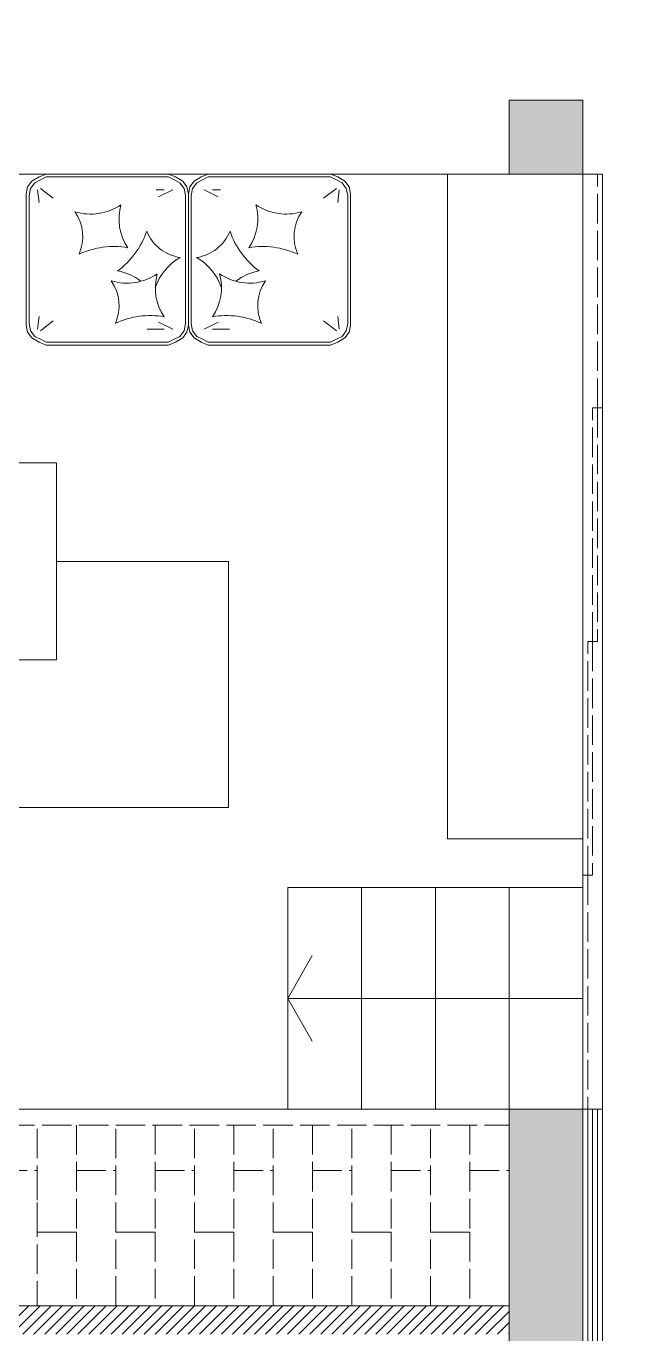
# Model space of a CAD drawing. Header units: millimetres. Extents: x 19901 to 59163, y 13732 to 30178.
# Drawn here: x 24560 to 24806, y 16876 to 17408 of the extents above; entities that cross this region are included whole.
import ezdxf

# ---------------------------------------------------------------- set-up
doc = ezdxf.new("R2010")
doc.units = ezdxf.units.MM
doc.linetypes.add('ACAD_ISO02W100', pattern=[15, 12, -3])
for name, color, linetype, lineweight in [('A-FURN', 8, 'Continuous', 13), ('Pavimentazione esterna', 51, 'Continuous', 15), ('PROIEZIONI', 145, 'Continuous', 13), ('Scale', 5, 'Continuous', 18), ('Vetro', 150, 'Continuous', 15), ('Wall', 255, 'Continuous', 20)]:
    doc.layers.add(name, color=color, linetype=linetype, lineweight=lineweight)

msp = doc.modelspace()

# ---------------------------------------------------------------- hatches: boundary and pattern name
at = {"layer": 'Vetro'}
h = msp.add_hatch(dxfattribs=at)
h.set_pattern_fill('ANSI31', color=4)
h.paths.add_polyline_path([(24756.52, 16887.59), (24386.52, 16887.59), (24386.52, 16876.07), (24756.52, 16876.07)])
at = {"layer": 'Wall'}
h = msp.add_hatch(color=9, dxfattribs=at)
h.dxf.hatch_style = 1
h.paths.add_polyline_path([(24786.52, 17377.56), (24756.52, 17377.56), (24756.52, 17347.56), (24786.52, 17347.56)])
h.paths.add_polyline_path([(24386.52, 17377.56), (24356.52, 17377.56), (24356.52, 17347.56), (24386.52, 17347.56)])
h.paths.add_polyline_path([(23986.52, 17493.2), (23956.52, 17493.2), (23956.52, 17379.07), (23986.52, 17391.63)])
h.paths.add_polyline_path([(24537.67, 17622.42), (23956.52, 17621.91), (23956.52, 17592.56), (23986.52, 17592.56), (24484.5, 17592.56), (24494.48, 17596.74), (24491.77, 17603.2)])
h = msp.add_hatch(color=9, dxfattribs=at)
h.dxf.hatch_style = 1
h.paths.add_polyline_path([(24386.52, 16967.56), (24356.52, 16967.56), (24356.52, 16872.56), (24336.52, 16872.56), (24336.52, 16842.56), (24386.52, 16842.56)])
h.paths.add_polyline_path([(24786.52, 16967.56), (24756.52, 16967.56), (24756.52, 16842.56), (24786.52, 16842.56), (24786.52, 16872.56)])
h.paths.add_polyline_path([(25106.52, 17010.06), (25076.52, 17010.06), (25076.52, 16872.56), (25076.52, 16842.56), (25106.52, 16842.56)])

# ---------------------------------------------------------------- linework, layer by layer
at = {"layer": 'A-FURN'}
for p, q in [((24562.39, 17344.67), (24560.66, 17342.36)), ((24562.39, 17344.67), (24560.66, 17342.36)), ((24563.55, 17344.09), (24561.81, 17341.78)), ((24563.55, 17344.09), (24561.81, 17341.78)), ((24565.29, 17346.41), (24562.39, 17344.67)), ((24565.29, 17346.41), (24562.39, 17344.67)), ((24565.87, 17345.25), (24563.55, 17344.09)), ((24565.87, 17345.25), (24563.55, 17344.09)), ((24568.18, 17347.56), (24565.29, 17346.41)), ((24568.18, 17347.56), (24565.29, 17346.41)), ((24568.18, 17346.41), (24565.87, 17345.25)), ((24568.18, 17346.41), (24565.87, 17345.25)), ((24617.95, 17347.56), (24568.18, 17347.56)), ((24617.95, 17347.56), (24568.18, 17347.56)), ((24617.95, 17346.41), (24568.18, 17346.41)), ((24617.95, 17346.41), (24568.18, 17346.41)), ((24617.95, 17346.41), (24611.37, 17346.41)), ((24617.95, 17346.41), (24611.37, 17346.41)), ((24620.85, 17346.41), (24617.95, 17347.56)), ((24620.85, 17346.41), (24617.95, 17347.56)), ((24620.27, 17345.25), (24617.95, 17346.41)), ((24620.27, 17345.25), (24617.95, 17346.41)), ((24622.58, 17344.09), (24620.27, 17345.25)), ((24622.58, 17344.09), (24620.27, 17345.25)), ((24623.74, 17344.67), (24620.85, 17346.41)), ((24623.74, 17344.67), (24620.85, 17346.41)), ((24624.32, 17341.78), (24622.58, 17344.09)), ((24624.32, 17341.78), (24622.58, 17344.09)), ((24625.48, 17342.36), (24623.74, 17344.67)), ((24625.48, 17342.36), (24623.74, 17344.67)), ((24626.63, 17342.36), (24628.37, 17344.67)), ((24626.63, 17342.36), (24628.37, 17344.67)), ((24627.79, 17341.78), (24629.53, 17344.09)), ((24627.79, 17341.78), (24629.53, 17344.09)), ((24628.37, 17344.67), (24631.27, 17346.41)), ((24628.37, 17344.67), (24631.27, 17346.41)), ((24629.53, 17344.09), (24631.84, 17345.25)), ((24629.53, 17344.09), (24631.84, 17345.25)), ((24631.27, 17346.41), (24634.16, 17347.56)), ((24631.27, 17346.41), (24634.16, 17347.56)), ((24631.84, 17345.25), (24634.16, 17346.41)), ((24631.84, 17345.25), (24634.16, 17346.41)), ((24634.16, 17347.56), (24683.93, 17347.56)), ((24634.16, 17347.56), (24683.93, 17347.56)), ((24634.16, 17346.41), (24640.75, 17346.41)), ((24634.16, 17346.41), (24683.93, 17346.41)), ((24634.16, 17346.41), (24640.75, 17346.41)), ((24634.16, 17346.41), (24683.93, 17346.41)), ((24683.93, 17347.56), (24686.83, 17346.41)), ((24683.93, 17347.56), (24686.83, 17346.41)), ((24683.93, 17346.41), (24686.25, 17345.25)), ((24683.93, 17346.41), (24686.25, 17345.25)), ((24686.25, 17345.25), (24688.56, 17344.09)), ((24686.25, 17345.25), (24688.56, 17344.09)), ((24686.83, 17346.41), (24689.72, 17344.67)), ((24686.83, 17346.41), (24689.72, 17344.67)), ((24688.56, 17344.09), (24690.3, 17341.78)), ((24688.56, 17344.09), (24690.3, 17341.78)), ((24689.72, 17344.67), (24691.46, 17342.36)), ((24689.72, 17344.67), (24691.46, 17342.36)), ((24786.52, 17347.56), (24731.52, 17347.56)), ((24731.52, 17347.56), (24731.52, 17077.4)), ((24560.66, 17342.36), (24560.08, 17339.46)), ((24560.66, 17342.36), (24560.08, 17339.46)), ((24560.08, 17339.46), (24560.08, 17312.84)), ((24560.08, 17339.46), (24560.08, 17312.84)), ((24561.81, 17341.78), (24561.23, 17338.88)), ((24561.81, 17341.78), (24561.23, 17338.88)), ((24561.23, 17338.88), (24561.23, 17312.84)), ((24561.23, 17338.88), (24561.23, 17312.84)), ((24564.71, 17341.2), (24565.29, 17335.99)), ((24564.71, 17341.2), (24565.29, 17335.99)), ((24565.87, 17341.78), (24571.07, 17337.73)), ((24565.87, 17341.78), (24571.07, 17337.73)), ((24616.22, 17341.2), (24612.93, 17341.2)), ((24616.22, 17341.2), (24612.93, 17341.2)), ((24619.69, 17341.2), (24613.9, 17338.3)), ((24619.69, 17341.2), (24613.9, 17338.3)), ((24624.9, 17338.88), (24624.32, 17341.78)), ((24624.9, 17338.88), (24624.32, 17341.78)), ((24624.9, 17312.84), (24624.9, 17338.88)), ((24624.9, 17312.84), (24624.9, 17338.88)), ((24625.48, 17342.36), (24626.06, 17339.46)), ((24625.48, 17342.36), (24626.06, 17339.46)), ((24626.63, 17342.36), (24626.06, 17339.46)), ((24626.63, 17342.36), (24626.06, 17339.46)), ((24626.06, 17339.46), (24626.06, 17312.84)), ((24626.06, 17339.46), (24626.06, 17312.84)), ((24626.06, 17339.46), (24626.06, 17312.84)), ((24626.06, 17339.46), (24626.06, 17312.84)), ((24627.21, 17338.88), (24627.79, 17341.78)), ((24627.21, 17338.88), (24627.79, 17341.78)), ((24627.21, 17312.84), (24627.21, 17338.88)), ((24627.21, 17312.84), (24627.21, 17338.88)), ((24632.42, 17341.2), (24638.21, 17338.3)), ((24632.42, 17341.2), (24638.21, 17338.3)), ((24635.9, 17341.2), (24639.19, 17341.2)), ((24635.9, 17341.2), (24639.19, 17341.2)), ((24686.25, 17341.78), (24681.04, 17337.73)), ((24686.25, 17341.78), (24681.04, 17337.73)), ((24687.4, 17341.2), (24686.83, 17335.99)), ((24687.4, 17341.2), (24686.83, 17335.99)), ((24690.3, 17341.78), (24690.88, 17338.88)), ((24690.3, 17341.78), (24690.88, 17338.88)), ((24690.88, 17338.88), (24690.88, 17312.84)), ((24690.88, 17338.88), (24690.88, 17312.84)), ((24691.46, 17342.36), (24692.03, 17339.46)), ((24692.03, 17339.46), (24692.03, 17286.22)), ((24560.08, 17286.22), (24560.08, 17312.84)), ((24561.23, 17286.79), (24561.23, 17312.84)), ((24561.23, 17286.79), (24561.23, 17312.84)), ((24624.9, 17312.84), (24624.9, 17286.79)), ((24624.9, 17312.84), (24624.9, 17286.79)), ((24626.06, 17286.22), (24626.06, 17312.84)), ((24626.06, 17286.22), (24626.06, 17312.84)), ((24626.06, 17286.22), (24626.06, 17312.84)), ((24626.06, 17286.22), (24626.06, 17312.84)), ((24627.21, 17312.84), (24627.21, 17286.79)), ((24627.21, 17312.84), (24627.21, 17286.79)), ((24690.88, 17286.79), (24690.88, 17312.84)), ((24690.88, 17286.79), (24690.88, 17312.84)), ((24560.66, 17283.32), (24560.08, 17286.22)), ((24560.66, 17283.32), (24560.08, 17286.22)), ((24561.81, 17283.9), (24561.23, 17286.79)), ((24561.81, 17283.9), (24561.23, 17286.79)), ((24564.71, 17284.48), (24565.29, 17289.69)), ((24564.71, 17284.48), (24565.29, 17289.69)), ((24565.87, 17283.9), (24571.07, 17287.95)), ((24565.87, 17283.9), (24571.07, 17287.95)), ((24619.69, 17284.48), (24613.9, 17287.37)), ((24619.69, 17284.48), (24613.9, 17287.37)), ((24624.9, 17286.79), (24624.32, 17283.9)), ((24624.9, 17286.79), (24624.32, 17283.9)), ((24625.48, 17283.32), (24626.06, 17286.22)), ((24625.48, 17283.32), (24626.06, 17286.22)), ((24626.63, 17283.32), (24626.06, 17286.22)), ((24626.63, 17283.32), (24626.06, 17286.22)), ((24627.21, 17286.79), (24627.79, 17283.9)), ((24627.21, 17286.79), (24627.79, 17283.9)), ((24632.42, 17284.48), (24638.21, 17287.37)), ((24632.42, 17284.48), (24638.21, 17287.37)), ((24686.25, 17283.9), (24681.04, 17287.95)), ((24686.25, 17283.9), (24681.04, 17287.95)), ((24687.4, 17284.48), (24686.83, 17289.69)), ((24687.4, 17284.48), (24686.83, 17289.69)), ((24690.3, 17283.9), (24690.88, 17286.79)), ((24690.3, 17283.9), (24690.88, 17286.79)), ((24691.46, 17283.32), (24692.03, 17286.22)), ((24562.39, 17281.01), (24560.66, 17283.32)), ((24562.39, 17281.01), (24560.66, 17283.32)), ((24563.55, 17281.59), (24561.81, 17283.9)), ((24563.55, 17281.59), (24561.81, 17283.9)), ((24565.29, 17279.27), (24562.39, 17281.01)), ((24565.29, 17279.27), (24562.39, 17281.01)), ((24565.87, 17280.43), (24563.55, 17281.59)), ((24565.87, 17280.43), (24563.55, 17281.59)), ((24568.18, 17279.27), (24565.87, 17280.43)), ((24568.18, 17279.27), (24565.87, 17280.43)), ((24616.22, 17284.48), (24609.27, 17284.48)), ((24616.22, 17284.48), (24609.27, 17284.48)), ((24620.27, 17280.43), (24617.95, 17279.27)), ((24620.27, 17280.43), (24617.95, 17279.27)), ((24622.58, 17281.59), (24620.27, 17280.43)), ((24622.58, 17281.59), (24620.27, 17280.43)), ((24623.74, 17281.01), (24620.85, 17279.27)), ((24623.74, 17281.01), (24620.85, 17279.27)), ((24624.32, 17283.9), (24622.58, 17281.59)), ((24624.32, 17283.9), (24622.58, 17281.59)), ((24625.48, 17283.32), (24623.74, 17281.01)), ((24625.48, 17283.32), (24623.74, 17281.01)), ((24626.63, 17283.32), (24628.37, 17281.01)), ((24626.63, 17283.32), (24628.37, 17281.01)), ((24627.79, 17283.9), (24629.53, 17281.59)), ((24627.79, 17283.9), (24629.53, 17281.59)), ((24628.37, 17281.01), (24631.27, 17279.27)), ((24628.37, 17281.01), (24631.27, 17279.27)), ((24629.53, 17281.59), (24631.84, 17280.43)), ((24629.53, 17281.59), (24631.84, 17280.43)), ((24631.84, 17280.43), (24634.16, 17279.27)), ((24631.84, 17280.43), (24634.16, 17279.27)), ((24635.9, 17284.48), (24642.84, 17284.48)), ((24635.9, 17284.48), (24642.84, 17284.48)), ((24683.93, 17279.27), (24686.25, 17280.43)), ((24683.93, 17279.27), (24686.25, 17280.43)), ((24686.25, 17280.43), (24688.56, 17281.59)), ((24686.25, 17280.43), (24688.56, 17281.59)), ((24686.83, 17279.27), (24689.72, 17281.01)), ((24686.83, 17279.27), (24689.72, 17281.01)), ((24688.56, 17281.59), (24690.3, 17283.9)), ((24688.56, 17281.59), (24690.3, 17283.9)), ((24689.72, 17281.01), (24691.46, 17283.32)), ((24689.72, 17281.01), (24691.46, 17283.32)), ((24568.18, 17278.11), (24565.29, 17279.27)), ((24568.18, 17278.11), (24565.29, 17279.27)), ((24617.95, 17279.27), (24568.18, 17279.27)), ((24617.95, 17279.27), (24568.18, 17279.27)), ((24617.95, 17278.11), (24568.18, 17278.11)), ((24617.95, 17278.11), (24568.18, 17278.11)), ((24617.95, 17278.11), (24568.18, 17278.11)), ((24617.95, 17278.11), (24568.18, 17278.11)), ((24620.85, 17279.27), (24617.95, 17278.11)), ((24620.85, 17279.27), (24617.95, 17278.11)), ((24631.27, 17279.27), (24634.16, 17278.11)), ((24631.27, 17279.27), (24634.16, 17278.11)), ((24634.16, 17279.27), (24683.93, 17279.27)), ((24634.16, 17279.27), (24683.93, 17279.27)), ((24634.16, 17278.11), (24683.93, 17278.11)), ((24634.16, 17278.11), (24683.93, 17278.11)), ((24634.16, 17278.11), (24683.93, 17278.11)), ((24634.16, 17278.11), (24683.93, 17278.11)), ((24683.93, 17278.11), (24686.83, 17279.27)), ((24683.93, 17278.11), (24686.83, 17279.27)), ((24572.42, 17230.17), (24512.42, 17230.17)), ((24572.42, 17150.17), (24572.42, 17230.17)), ((24572.42, 17190.17), (24642.42, 17190.17)), ((24642.42, 17190.17), (24642.42, 17090.17)), ((24512.42, 17150.17), (24572.42, 17150.17)), ((24642.42, 17090.17), (24535.95, 17090.17)), ((24786.52, 17077.4), (24731.52, 17077.4))]:
    msp.add_line(p, q, dxfattribs=at)
at = {"layer": 'A-FURN', "linetype": 'Continuous'}
for centre, radius, start, end in [((24586.28, 17353.27), 21.96, 253.0703, 304.1568), ((24586.28, 17353.27), 21.96, 253.0703, 304.1568), ((24618.67, 17329.4), 20.85, 164.136, 214.3637), ((24618.67, 17329.4), 20.85, 164.136, 214.3637), ((24633.44, 17329.4), 20.85, 325.6363, 15.864), ((24633.44, 17329.4), 20.85, 325.6363, 15.864), ((24665.83, 17353.27), 21.96, 235.8432, 286.9297), ((24665.83, 17353.27), 21.96, 235.8432, 286.9297), ((24565.47, 17322.13), 17.62, 336.0775, 35.0986), ((24565.47, 17322.13), 17.62, 336.0775, 35.0986), ((24686.64, 17322.13), 17.62, 144.9014, 203.9225), ((24686.64, 17322.13), 17.62, 144.9014, 203.9225), ((24577.7, 17334.97), 33.13, 306.1401, 341.3776), ((24577.7, 17334.97), 33.13, 306.1401, 341.3776), ((24625.41, 17331.07), 17.62, 202.2459, 261.267), ((24625.41, 17331.07), 17.62, 202.2459, 261.267), ((24626.71, 17331.07), 17.62, 278.733, 337.7541), ((24626.71, 17331.07), 17.62, 278.733, 337.7541), ((24674.41, 17334.97), 33.13, 198.6224, 233.8599), ((24674.41, 17334.97), 33.13, 198.6224, 233.8599), ((24595.69, 17285.01), 33.13, 79.9717, 115.2093), ((24595.69, 17285.01), 33.13, 79.9717, 115.2093), ((24656.42, 17285.01), 33.13, 64.7907, 100.0283), ((24656.42, 17285.01), 33.13, 64.7907, 100.0283), ((24633.46, 17294.48), 21.96, 119.2387, 161.7639), ((24633.46, 17294.48), 21.96, 119.2387, 161.7639), ((24618.65, 17294.48), 21.96, 18.2361, 60.7613), ((24618.65, 17294.48), 21.96, 18.2361, 60.7613), ((24601.07, 17325.21), 21.96, 253.0703, 304.1568), ((24601.07, 17325.21), 21.96, 253.0703, 304.1568), ((24593.81, 17287.65), 20.85, 51.6102, 80.5321), ((24593.81, 17287.65), 20.85, 51.6102, 80.5321), ((24633.45, 17301.33), 20.85, 164.136, 214.3637), ((24633.45, 17301.33), 20.85, 164.136, 214.3637), ((24618.66, 17301.33), 20.85, 325.6363, 15.864), ((24618.66, 17301.33), 20.85, 325.6363, 15.864), ((24651.05, 17325.21), 21.96, 235.8432, 286.9297), ((24651.05, 17325.21), 21.96, 235.8432, 286.9297), ((24658.3, 17287.65), 20.85, 99.4679, 128.3898), ((24658.3, 17287.65), 20.85, 99.4679, 128.3898), ((24580.25, 17294.06), 17.62, 336.0775, 35.0986), ((24580.25, 17294.06), 17.62, 336.0775, 35.0986), ((24671.86, 17294.06), 17.62, 144.9014, 203.9225), ((24671.86, 17294.06), 17.62, 144.9014, 203.9225), ((24610.47, 17256.95), 33.13, 79.9717, 115.2093), ((24610.47, 17256.95), 33.13, 79.9717, 115.2093), ((24641.64, 17256.95), 33.13, 64.7907, 100.0283), ((24641.64, 17256.95), 33.13, 64.7907, 100.0283)]:
    msp.add_arc(centre, radius, start, end, dxfattribs=at)
at = {"layer": 'Pavimentazione esterna', "linetype": 'ACAD_ISO02W100'}
for p, q in [((24564.52, 16917.56), (24564.52, 16961.05)), ((24580.52, 16961.05), (24580.52, 16917.56)), ((24596.52, 16917.56), (24596.52, 16961.05)), ((24612.52, 16961.05), (24612.52, 16917.56)), ((24628.52, 16917.56), (24628.52, 16961.05)), ((24644.52, 16961.05), (24644.52, 16917.56)), ((24660.52, 16917.56), (24660.52, 16961.05)), ((24676.52, 16961.05), (24676.52, 16917.56)), ((24692.52, 16917.56), (24692.52, 16961.05)), ((24708.52, 16961.05), (24708.52, 16917.56)), ((24724.52, 16917.56), (24724.52, 16961.05)), ((24740.52, 16961.05), (24740.52, 16917.56)), ((24548.52, 16942.56), (24564.52, 16942.56)), ((24564.52, 16942.56), (24564.52, 16887.59)), ((24580.52, 16942.56), (24596.52, 16942.56)), ((24612.52, 16942.56), (24628.52, 16942.56)), ((24644.52, 16942.56), (24660.52, 16942.56)), ((24676.52, 16942.56), (24692.52, 16942.56)), ((24708.52, 16942.56), (24724.52, 16942.56)), ((24740.52, 16942.56), (24756.52, 16942.56)), ((24580.52, 16917.56), (24564.52, 16917.56)), ((24564.52, 16917.56), (24580.52, 16917.56)), ((24580.52, 16917.56), (24580.52, 16887.59)), ((24612.52, 16917.56), (24596.52, 16917.56)), ((24596.52, 16887.59), (24596.52, 16917.56)), ((24596.52, 16917.56), (24612.52, 16917.56)), ((24612.52, 16917.56), (24612.52, 16887.59)), ((24644.52, 16917.56), (24628.52, 16917.56)), ((24628.52, 16887.59), (24628.52, 16917.56)), ((24628.52, 16917.56), (24644.52, 16917.56)), ((24644.52, 16917.56), (24644.52, 16887.59)), ((24676.52, 16917.56), (24660.52, 16917.56)), ((24660.52, 16887.59), (24660.52, 16917.56)), ((24660.52, 16917.56), (24676.52, 16917.56)), ((24676.52, 16917.56), (24676.52, 16887.59)), ((24708.52, 16917.56), (24692.52, 16917.56)), ((24692.52, 16887.59), (24692.52, 16917.56)), ((24692.52, 16917.56), (24708.52, 16917.56)), ((24708.52, 16917.56), (24708.52, 16887.59)), ((24740.52, 16917.56), (24724.52, 16917.56)), ((24724.52, 16887.59), (24724.52, 16917.56)), ((24724.52, 16917.56), (24740.52, 16917.56)), ((24740.52, 16917.56), (24740.52, 16887.59))]:
    msp.add_line(p, q, dxfattribs=at)
at = {"layer": 'PROIEZIONI'}
for q in [(24676.41, 17029.94), (24676.41, 16995.18), (24786.52, 17012.56)]:
    msp.add_line((24666.52, 17012.56), q, dxfattribs=at)
for points in [[(24794.52, 16967.56), (24794.52, 17347.56), (24786.52, 17347.56)], [(24786.52, 16872.56), (24786.52, 16967.56), (24788.52, 16967.56), (24788.52, 16872.56), (24786.52, 16872.56)], [(24788.52, 16872.56), (24788.52, 16967.56), (24790.52, 16967.56), (24790.52, 16872.56), (24788.52, 16872.56)], [(24790.52, 16872.56), (24790.52, 16967.56), (24792.52, 16967.56), (24792.52, 16872.56), (24790.52, 16872.56)], [(24792.52, 16872.56), (24792.52, 16967.56), (24794.52, 16967.56), (24794.52, 16872.56), (24792.52, 16872.56)]]:
    msp.add_lwpolyline(points, dxfattribs=at)
at = {"layer": 'PROIEZIONI', "linetype": 'ACAD_ISO02W100'}
for points in [[(24792.52, 17252.56), (24792.52, 17347.56), (24794.52, 17347.56), (24794.52, 17252.56), (24792.52, 17252.56)], [(24790.52, 17157.56), (24790.52, 17252.56), (24792.52, 17252.56), (24792.52, 17157.56), (24790.52, 17157.56)], [(24788.52, 17062.56), (24788.52, 17157.56), (24790.52, 17157.56), (24790.52, 17062.56), (24788.52, 17062.56)], [(24786.52, 16967.56), (24786.52, 17062.56), (24788.52, 17062.56), (24788.52, 16967.56), (24786.52, 16967.56)]]:
    msp.add_lwpolyline(points, dxfattribs=at)
at = {"layer": 'Scale'}
for p, q in [((24786.52, 17057.56), (24666.52, 17057.56)), ((24666.52, 17057.56), (24666.52, 16967.56)), ((24696.52, 17057.56), (24696.52, 16967.56)), ((24726.52, 17057.56), (24726.52, 16967.56)), ((24756.52, 17057.56), (24756.52, 16967.56))]:
    msp.add_line(p, q, dxfattribs=at)
at = {"layer": 'Vetro'}
for p, q in [((24386.52, 16967.56), (24756.52, 16967.56)), ((24386.52, 16887.59), (24756.52, 16887.59))]:
    msp.add_line(p, q, dxfattribs=at)
at = {"layer": 'Vetro', "linetype": 'ACAD_ISO02W100'}
for p, q in [((24756.52, 16961.05), (24756.52, 16967.56)), ((24386.52, 16961.05), (24756.52, 16961.05))]:
    msp.add_line(p, q, dxfattribs=at)
at = {"layer": 'Wall'}
for p, q in [((24756.52, 17347.56), (24756.52, 17377.56)), ((24756.52, 17377.56), (24786.52, 17377.56)), ((24786.52, 17377.56), (24786.52, 17347.56)), ((24356.52, 17347.56), (24786.52, 17347.56)), ((24786.52, 17347.56), (24786.52, 16967.56)), ((24756.52, 16842.56), (24756.52, 16967.56)), ((24756.52, 16967.56), (24786.52, 16967.56)), ((24786.52, 16967.56), (24786.52, 16872.56))]:
    msp.add_line(p, q, dxfattribs=at)

doc.saveas('drawing.dxf')
